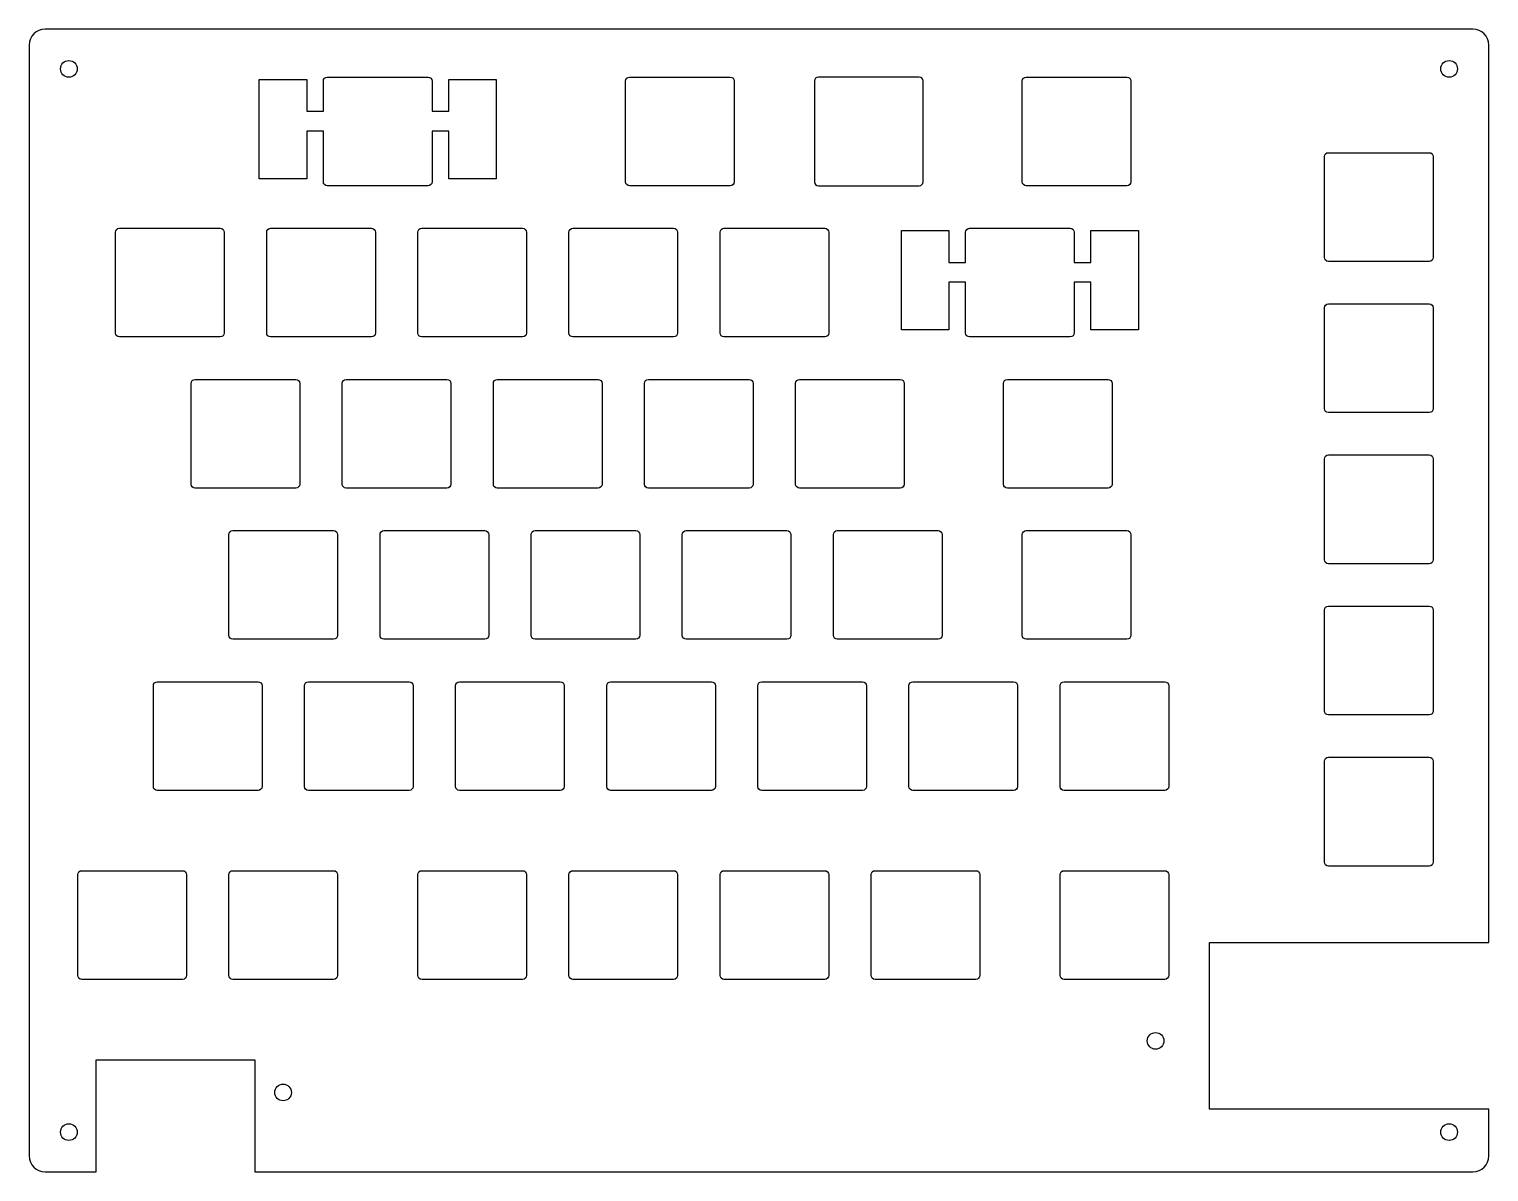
# Model space of a CAD drawing. Header units: millimetres. Extents: x -183 to 1, y -1 to 143.
import ezdxf

# ---------------------------------------------------------------- set-up
doc = ezdxf.new("R2010")
doc.units = ezdxf.units.MM
doc.layers.get('0').update_dxf_attribs({"linetype": 'CONTINUOUS'})

msp = doc.modelspace()

# ---------------------------------------------------------------- linework, layer by layer
for points in [[(-154.56455, -1), (-0.9995, -1, 0.414213562), (1.0005, 1), (1.0005, 6.9), (-34.21, 6.9), (-34.21, 27.9), (1.0005, 27.9), (1.0005, 141.0005, 0.414213562), (-0.9995, 143.0005), (-181, 143.0005, 0.414213562), (-183, 141.0005), (-183, 1, 0.414213562), (-181, -1), (-174.56455, -1), (-174.56455, 13.09338), (-154.56455, 13.09338)], [(-132.21875, 132.6625), (-130.11875, 132.6625), (-130.11875, 136.6625), (-124.11875, 136.6625), (-124.11875, 124.1625), (-130.11875, 124.1625), (-130.11875, 130.1625), (-132.21875, 130.1625), (-132.21875, 123.7625, -0.414213562), (-132.71875, 123.2625), (-145.41875, 123.2625, -0.414213562), (-145.91875, 123.7625), (-145.91875, 130.1625), (-148.01875, 130.1625), (-148.01875, 124.1625), (-154.01875, 124.1625), (-154.01875, 136.6625), (-148.01875, 136.6625), (-148.01875, 132.6625), (-145.91875, 132.6625), (-145.91875, 136.4625, -0.414213562), (-145.41875, 136.9625), (-132.71875, 136.9625, -0.414213562), (-132.21875, 136.4625)], [(-107.81875, 123.7625), (-107.81875, 136.4625, -0.414213562), (-107.31875, 136.9625), (-94.61875, 136.9625, -0.414213562), (-94.11875, 136.4625), (-94.11875, 123.7625, -0.414213562), (-94.61875, 123.2625), (-107.31875, 123.2625, -0.414213562)], [(-84.00625, 123.7625, 0.414213562), (-83.50625, 123.2625), (-70.80625, 123.2625, 0.414213562), (-70.30625, 123.7625), (-70.30625, 136.4625, 0.414213562), (-70.80625, 136.9625), (-83.50625, 136.9625, 0.414213562), (-84.00625, 136.4625)], [(-57.8125, 123.7625), (-57.8125, 136.4625, -0.414213562), (-57.3125, 136.9625), (-44.6125, 136.9625, -0.414213562), (-44.1125, 136.4625), (-44.1125, 123.7625, -0.414213562), (-44.6125, 123.2625), (-57.3125, 123.2625, -0.414213562)], [(-6.5125, 113.7375), (-19.2125, 113.7375, -0.414213562), (-19.7125, 114.2375), (-19.7125, 126.9375, -0.414213562), (-19.2125, 127.4375), (-6.5125, 127.4375, -0.414213562), (-6.0125, 126.9375), (-6.0125, 114.2375, -0.414213562)], [(-171.6125, 117.9125), (-158.9125, 117.9125, -0.414213562), (-158.4125, 117.4125), (-158.4125, 104.7125, -0.414213562), (-158.9125, 104.2125), (-171.6125, 104.2125, -0.414213562), (-172.1125, 104.7125), (-172.1125, 117.4125, -0.414213562)], [(-139.8625, 104.2125), (-152.5625, 104.2125, -0.414213562), (-153.0625, 104.7125), (-153.0625, 117.4125, -0.414213562), (-152.5625, 117.9125), (-139.8625, 117.9125, -0.414213562), (-139.3625, 117.4125), (-139.3625, 104.7125, -0.414213562)], [(-120.8125, 104.2125), (-133.5125, 104.2125, -0.414213562), (-134.0125, 104.7125), (-134.0125, 117.4125, -0.414213562), (-133.5125, 117.9125), (-120.8125, 117.9125, -0.414213562), (-120.3125, 117.4125), (-120.3125, 104.7125, -0.414213562)], [(-114.4625, 117.9125), (-101.7625, 117.9125, -0.414213562), (-101.2625, 117.4125), (-101.2625, 104.7125, -0.414213562), (-101.7625, 104.2125), (-114.4625, 104.2125, -0.414213562), (-114.9625, 104.7125), (-114.9625, 117.4125, -0.414213562)], [(-95.4125, 117.9125), (-82.7125, 117.9125, -0.414213562), (-82.2125, 117.4125), (-82.2125, 104.7125, -0.414213562), (-82.7125, 104.2125), (-95.4125, 104.2125, -0.414213562), (-95.9125, 104.7125), (-95.9125, 117.4125, -0.414213562)], [(-64.95625, 111.1125), (-67.05625, 111.1125), (-67.05625, 105.1125), (-73.05625, 105.1125), (-73.05625, 117.6125), (-67.05625, 117.6125), (-67.05625, 113.6125), (-64.95625, 113.6125), (-64.95625, 117.4125, -0.414213562), (-64.45625, 117.9125), (-51.75625, 117.9125, -0.414213562), (-51.25625, 117.4125), (-51.25625, 113.6125), (-49.15625, 113.6125), (-49.15625, 117.6125), (-43.15625, 117.6125), (-43.15625, 105.1125), (-49.15625, 105.1125), (-49.15625, 111.1125), (-51.25625, 111.1125), (-51.25625, 104.7125, -0.414213562), (-51.75625, 104.2125), (-64.45625, 104.2125, -0.414213562), (-64.95625, 104.7125)], [(-6.5125, 94.6875), (-19.2125, 94.6875, -0.414213562), (-19.7125, 95.1875), (-19.7125, 107.8875, -0.414213562), (-19.2125, 108.3875), (-6.5125, 108.3875, -0.414213562), (-6.0125, 107.8875), (-6.0125, 95.1875, -0.414213562)], [(-162.0875, 98.8625), (-149.3875, 98.8625, -0.414213562), (-148.8875, 98.3625), (-148.8875, 85.6625, -0.414213562), (-149.3875, 85.1625), (-162.0875, 85.1625, -0.414213562), (-162.5875, 85.6625), (-162.5875, 98.3625, -0.414213562)], [(-143.0375, 98.8625), (-130.3375, 98.8625, -0.414213562), (-129.8375, 98.3625), (-129.8375, 85.6625, -0.414213562), (-130.3375, 85.1625), (-143.0375, 85.1625, -0.414213562), (-143.5375, 85.6625), (-143.5375, 98.3625, -0.414213562)], [(-123.9875, 98.8625), (-111.2875, 98.8625, -0.414213562), (-110.7875, 98.3625), (-110.7875, 85.6625, -0.414213562), (-111.2875, 85.1625), (-123.9875, 85.1625, -0.414213562), (-124.4875, 85.6625), (-124.4875, 98.3625, -0.414213562)], [(-92.2375, 85.1625), (-104.9375, 85.1625, -0.414213562), (-105.4375, 85.6625), (-105.4375, 98.3625, -0.414213562), (-104.9375, 98.8625), (-92.2375, 98.8625, -0.414213562), (-91.7375, 98.3625), (-91.7375, 85.6625, -0.414213562)], [(-73.1875, 85.1625), (-85.8875, 85.1625, -0.414213562), (-86.3875, 85.6625), (-86.3875, 98.3625, -0.414213562), (-85.8875, 98.8625), (-73.1875, 98.8625, -0.414213562), (-72.6875, 98.3625), (-72.6875, 85.6625, -0.414213562)], [(-46.99375, 85.1625), (-59.69375, 85.1625, -0.414213562), (-60.19375, 85.6625), (-60.19375, 98.3625, -0.414213562), (-59.69375, 98.8625), (-46.99375, 98.8625, -0.414213562), (-46.49375, 98.3625), (-46.49375, 85.6625, -0.414213562)], [(-6.5125, 75.6375), (-19.2125, 75.6375, -0.414213562), (-19.7125, 76.1375), (-19.7125, 88.8375, -0.414213562), (-19.2125, 89.3375), (-6.5125, 89.3375, -0.414213562), (-6.0125, 88.8375), (-6.0125, 76.1375, -0.414213562)], [(-157.325, 79.8125), (-144.625, 79.8125, -0.414213562), (-144.125, 79.3125), (-144.125, 66.6125, -0.414213562), (-144.625, 66.1125), (-157.325, 66.1125, -0.414213562), (-157.825, 66.6125), (-157.825, 79.3125, -0.414213562)], [(-138.275, 79.8125), (-125.575, 79.8125, -0.414213562), (-125.075, 79.3125), (-125.075, 66.6125, -0.414213562), (-125.575, 66.1125), (-138.275, 66.1125, -0.414213562), (-138.775, 66.6125), (-138.775, 79.3125, -0.414213562)], [(-106.525, 66.1125), (-119.225, 66.1125, -0.414213562), (-119.725, 66.6125), (-119.725, 79.3125, -0.414213562), (-119.225, 79.8125), (-106.525, 79.8125, -0.414213562), (-106.025, 79.3125), (-106.025, 66.6125, -0.414213562)], [(-100.175, 79.8125), (-87.475, 79.8125, -0.414213562), (-86.975, 79.3125), (-86.975, 66.6125, -0.414213562), (-87.475, 66.1125), (-100.175, 66.1125, -0.414213562), (-100.675, 66.6125), (-100.675, 79.3125, -0.414213562)], [(-81.125, 79.8125), (-68.425, 79.8125, -0.414213562), (-67.925, 79.3125), (-67.925, 66.6125, -0.414213562), (-68.425, 66.1125), (-81.125, 66.1125, -0.414213562), (-81.625, 66.6125), (-81.625, 79.3125, -0.414213562)], [(-44.6125, 66.1125), (-57.3125, 66.1125, -0.414213562), (-57.8125, 66.6125), (-57.8125, 79.3125, -0.414213562), (-57.3125, 79.8125), (-44.6125, 79.8125, -0.414213562), (-44.1125, 79.3125), (-44.1125, 66.6125, -0.414213562)], [(-6.5125, 56.5875), (-19.2125, 56.5875, -0.414213562), (-19.7125, 57.0875), (-19.7125, 69.7875, -0.414213562), (-19.2125, 70.2875), (-6.5125, 70.2875, -0.414213562), (-6.0125, 69.7875), (-6.0125, 57.0875, -0.414213562)], [(-154.15, 47.0625), (-166.85, 47.0625, -0.414213562), (-167.35, 47.5625), (-167.35, 60.2625, -0.414213562), (-166.85, 60.7625), (-154.15, 60.7625, -0.414213562), (-153.65, 60.2625), (-153.65, 47.5625, -0.414213562)], [(-147.8, 60.7625), (-135.1, 60.7625, -0.414213562), (-134.6, 60.2625), (-134.6, 47.5625, -0.414213562), (-135.1, 47.0625), (-147.8, 47.0625, -0.414213562), (-148.3, 47.5625), (-148.3, 60.2625, -0.414213562)], [(-128.75, 60.7625), (-116.05, 60.7625, -0.414213562), (-115.55, 60.2625), (-115.55, 47.5625, -0.414213562), (-116.05, 47.0625), (-128.75, 47.0625, -0.414213562), (-129.25, 47.5625), (-129.25, 60.2625, -0.414213562)], [(-109.7, 60.7625), (-97, 60.7625, -0.414213562), (-96.5, 60.2625), (-96.5, 47.5625, -0.414213562), (-97, 47.0625), (-109.7, 47.0625, -0.414213562), (-110.2, 47.5625), (-110.2, 60.2625, -0.414213562)], [(-90.65, 60.7625), (-77.95, 60.7625, -0.414213562), (-77.45, 60.2625), (-77.45, 47.5625, -0.414213562), (-77.95, 47.0625), (-90.65, 47.0625, -0.414213562), (-91.15, 47.5625), (-91.15, 60.2625, -0.414213562)], [(-71.6, 60.7625), (-58.9, 60.7625, -0.414213562), (-58.4, 60.2625), (-58.4, 47.5625, -0.414213562), (-58.9, 47.0625), (-71.6, 47.0625, -0.414213562), (-72.1, 47.5625), (-72.1, 60.2625, -0.414213562)], [(-39.85, 47.0625), (-52.55, 47.0625, -0.414213562), (-53.05, 47.5625), (-53.05, 60.2625, -0.414213562), (-52.55, 60.7625), (-39.85, 60.7625, -0.414213562), (-39.35, 60.2625), (-39.35, 47.5625, -0.414213562)], [(-6.5125, 37.5375), (-19.2125, 37.5375, -0.414213562), (-19.7125, 38.0375), (-19.7125, 50.7375, -0.414213562), (-19.2125, 51.2375), (-6.5125, 51.2375, -0.414213562), (-6.0125, 50.7375), (-6.0125, 38.0375, -0.414213562)], [(-176.375, 36.95), (-163.675, 36.95, -0.414213562), (-163.175, 36.45), (-163.175, 23.75, -0.414213562), (-163.675, 23.25), (-176.375, 23.25, -0.414213562), (-176.875, 23.75), (-176.875, 36.45, -0.414213562)], [(-157.325, 36.95), (-144.625, 36.95, -0.414213562), (-144.125, 36.45), (-144.125, 23.75, -0.414213562), (-144.625, 23.25), (-157.325, 23.25, -0.414213562), (-157.825, 23.75), (-157.825, 36.45, -0.414213562)], [(-133.5125, 36.95), (-120.8125, 36.95, -0.414213562), (-120.3125, 36.45), (-120.3125, 23.75, -0.414213562), (-120.8125, 23.25), (-133.5125, 23.25, -0.414213562), (-134.0125, 23.75), (-134.0125, 36.45, -0.414213562)], [(-114.4625, 36.95), (-101.7625, 36.95, -0.414213562), (-101.2625, 36.45), (-101.2625, 23.75, -0.414213562), (-101.7625, 23.25), (-114.4625, 23.25, -0.414213562), (-114.9625, 23.75), (-114.9625, 36.45, -0.414213562)], [(-95.4125, 36.95), (-82.7125, 36.95, -0.414213562), (-82.2125, 36.45), (-82.2125, 23.75, -0.414213562), (-82.7125, 23.25), (-95.4125, 23.25, -0.414213562), (-95.9125, 23.75), (-95.9125, 36.45, -0.414213562)], [(-76.3625, 36.95), (-63.6625, 36.95, -0.414213562), (-63.1625, 36.45), (-63.1625, 23.75, -0.414213562), (-63.6625, 23.25), (-76.3625, 23.25, -0.414213562), (-76.8625, 23.75), (-76.8625, 36.45, -0.414213562)], [(-39.85, 23.25), (-52.55, 23.25, -0.414213562), (-53.05, 23.75), (-53.05, 36.45, -0.414213562), (-52.55, 36.95), (-39.85, 36.95, -0.414213562), (-39.35, 36.45), (-39.35, 23.75, -0.414213562)]]:
    msp.add_lwpolyline(points, format="xyb", close=True)
for centre in [(-178, 138), (-4, 138), (-41, 15.5), (-151, 9), (-178, 4), (-4, 4)]:
    msp.add_circle(centre, 1.05)

doc.saveas('drawing.dxf')
